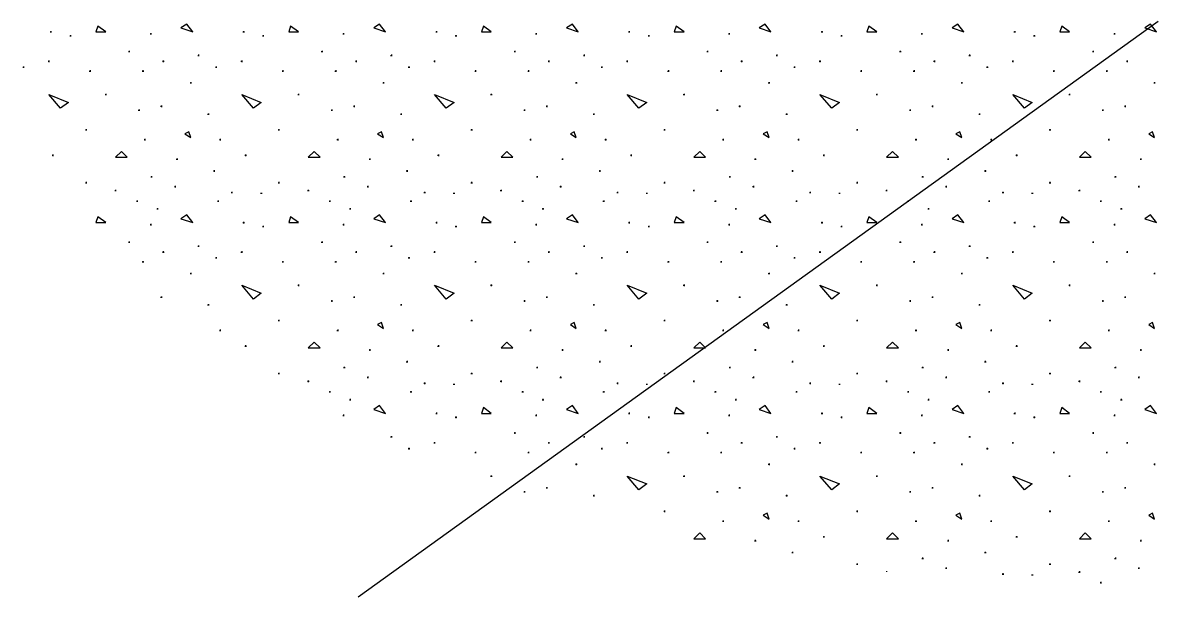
# Model space of a CAD drawing. Extents: x -5.6 to 14, y -3 to 3.
# Drawn here: x -5.57 to 0.23, y -3.04 to -0.1 of the extents above; entities that cross this region are included whole.
import ezdxf

# ---------------------------------------------------------------- set-up
doc = ezdxf.new("R2010")
doc.units = 0
doc.header["$LTSCALE"] = 0.2

msp = doc.modelspace()

# ---------------------------------------------------------------- linework, layer by layer
for p, q in [((-4.7312, -0.11), (-4.7612, -0.13)), ((-4.7012, -0.15), (-4.7312, -0.11)), ((0.2273, -0.0963), (-3.8565, -3.0364)), ((-3.7473, -0.11), (-3.7773, -0.13)), ((-3.7173, -0.15), (-3.7473, -0.11)), ((-2.7634, -0.11), (-2.7934, -0.13)), ((-2.7334, -0.15), (-2.7634, -0.11)), ((-1.7795, -0.11), (-1.8095, -0.13)), ((-1.7495, -0.15), (-1.7795, -0.11)), ((-0.7956, -0.11), (-0.8256, -0.13)), ((-0.7656, -0.15), (-0.7956, -0.11)), ((0.1883, -0.11), (0.1583, -0.13)), ((0.2183, -0.15), (0.1883, -0.11)), ((-5.4288, -0.15), (-5.4213, -0.15)), ((-5.4251, -0.1463), (-5.4251, -0.1538)), ((-5.3288, -0.17), (-5.3213, -0.17)), ((-5.3251, -0.1663), (-5.3251, -0.1738)), ((-5.1851, -0.12), (-5.1951, -0.15)), ((-5.1951, -0.15), (-5.1451, -0.15)), ((-5.1451, -0.15), (-5.1851, -0.12)), ((-4.9188, -0.16), (-4.9151, -0.16)), ((-4.9151, -0.1563), (-4.9151, -0.1638)), ((-4.7612, -0.13), (-4.7012, -0.15)), ((-4.4449, -0.15), (-4.4374, -0.15)), ((-4.4412, -0.1463), (-4.4412, -0.1538)), ((-4.3449, -0.17), (-4.3374, -0.17)), ((-4.3412, -0.1663), (-4.3412, -0.1738)), ((-4.2012, -0.12), (-4.2112, -0.15)), ((-4.2112, -0.15), (-4.1612, -0.15)), ((-4.1612, -0.15), (-4.2012, -0.12)), ((-3.9349, -0.16), (-3.9312, -0.16)), ((-3.9312, -0.1563), (-3.9312, -0.1638)), ((-3.7773, -0.13), (-3.7173, -0.15)), ((-3.461, -0.15), (-3.4535, -0.15)), ((-3.4573, -0.1463), (-3.4573, -0.1538)), ((-3.361, -0.17), (-3.3535, -0.17)), ((-3.3573, -0.1663), (-3.3573, -0.1738)), ((-3.2173, -0.12), (-3.2273, -0.15)), ((-3.2273, -0.15), (-3.1773, -0.15)), ((-3.1773, -0.15), (-3.2173, -0.12)), ((-2.951, -0.16), (-2.9473, -0.16)), ((-2.9473, -0.1563), (-2.9473, -0.1638)), ((-2.7934, -0.13), (-2.7334, -0.15)), ((-2.4771, -0.15), (-2.4696, -0.15)), ((-2.4734, -0.1463), (-2.4734, -0.1538)), ((-2.3771, -0.17), (-2.3696, -0.17)), ((-2.3734, -0.1663), (-2.3734, -0.1738)), ((-2.2334, -0.12), (-2.2434, -0.15)), ((-2.2434, -0.15), (-2.1934, -0.15)), ((-2.1934, -0.15), (-2.2334, -0.12)), ((-1.9671, -0.16), (-1.9634, -0.16)), ((-1.9634, -0.1563), (-1.9634, -0.1638)), ((-1.8095, -0.13), (-1.7495, -0.15)), ((-1.4932, -0.15), (-1.4857, -0.15)), ((-1.4895, -0.1463), (-1.4895, -0.1538)), ((-1.3932, -0.17), (-1.3857, -0.17)), ((-1.3895, -0.1663), (-1.3895, -0.1738)), ((-1.2495, -0.12), (-1.2595, -0.15)), ((-1.2595, -0.15), (-1.2095, -0.15)), ((-1.2095, -0.15), (-1.2495, -0.12)), ((-0.9832, -0.16), (-0.9795, -0.16)), ((-0.9795, -0.1563), (-0.9795, -0.1638)), ((-0.8256, -0.13), (-0.7656, -0.15)), ((-0.5093, -0.15), (-0.5018, -0.15)), ((-0.5056, -0.1463), (-0.5056, -0.1538)), ((-0.4093, -0.17), (-0.4018, -0.17)), ((-0.4056, -0.1663), (-0.4056, -0.1738)), ((-0.2656, -0.12), (-0.2756, -0.15)), ((-0.2756, -0.15), (-0.2256, -0.15)), ((-0.2256, -0.15), (-0.2656, -0.12)), ((0.0007, -0.16), (0.0044, -0.16)), ((0.0044, -0.1563), (0.0044, -0.1638)), ((0.1583, -0.13), (0.2183, -0.15)), ((-5.0288, -0.25), (-5.0213, -0.25)), ((-5.0251, -0.2463), (-5.0251, -0.2538)), ((-4.6749, -0.27), (-4.6674, -0.27)), ((-4.6712, -0.2663), (-4.6712, -0.2738)), ((-4.0449, -0.25), (-4.0374, -0.25)), ((-4.0412, -0.2463), (-4.0412, -0.2538)), ((-3.691, -0.27), (-3.6835, -0.27)), ((-3.6873, -0.2663), (-3.6873, -0.2738)), ((-3.061, -0.25), (-3.0535, -0.25)), ((-3.0573, -0.2463), (-3.0573, -0.2538)), ((-2.7071, -0.27), (-2.6996, -0.27)), ((-2.7034, -0.2663), (-2.7034, -0.2738)), ((-2.0771, -0.25), (-2.0696, -0.25)), ((-2.0734, -0.2463), (-2.0734, -0.2538)), ((-1.7232, -0.27), (-1.7157, -0.27)), ((-1.7195, -0.2663), (-1.7195, -0.2738)), ((-1.0932, -0.25), (-1.0857, -0.25)), ((-1.0895, -0.2463), (-1.0895, -0.2538)), ((-0.7393, -0.27), (-0.7318, -0.27)), ((-0.7356, -0.2663), (-0.7356, -0.2738)), ((-0.1093, -0.25), (-0.1018, -0.25)), ((-0.1056, -0.2463), (-0.1056, -0.2538)), ((-5.5688, -0.33), (-5.5613, -0.33)), ((-5.5651, -0.3263), (-5.5651, -0.3338)), ((-5.4388, -0.3), (-5.4313, -0.3)), ((-5.4351, -0.2963), (-5.4351, -0.3038)), ((-5.2251, -0.3463), (-5.2251, -0.3538)), ((-4.9551, -0.3463), (-4.9551, -0.3538)), ((-4.8549, -0.3), (-4.8474, -0.3)), ((-4.8512, -0.2963), (-4.8512, -0.3038)), ((-4.5849, -0.33), (-4.5774, -0.33)), ((-4.5812, -0.3263), (-4.5812, -0.3338)), ((-4.4549, -0.3), (-4.4474, -0.3)), ((-4.4512, -0.2963), (-4.4512, -0.3038)), ((-4.2412, -0.3463), (-4.2412, -0.3538)), ((-3.9712, -0.3463), (-3.9712, -0.3538)), ((-3.871, -0.3), (-3.8635, -0.3)), ((-3.8673, -0.2963), (-3.8673, -0.3038)), ((-3.601, -0.33), (-3.5935, -0.33)), ((-3.5973, -0.3263), (-3.5973, -0.3338)), ((-3.471, -0.3), (-3.4635, -0.3)), ((-3.4673, -0.2963), (-3.4673, -0.3038)), ((-3.2573, -0.3463), (-3.2573, -0.3538)), ((-2.9873, -0.3463), (-2.9873, -0.3538)), ((-2.8871, -0.3), (-2.8796, -0.3)), ((-2.8834, -0.2963), (-2.8834, -0.3038)), ((-2.6171, -0.33), (-2.6096, -0.33)), ((-2.6134, -0.3263), (-2.6134, -0.3338)), ((-2.4871, -0.3), (-2.4796, -0.3)), ((-2.4834, -0.2963), (-2.4834, -0.3038)), ((-2.2734, -0.3463), (-2.2734, -0.3538)), ((-2.0034, -0.3463), (-2.0034, -0.3538)), ((-1.9032, -0.3), (-1.8957, -0.3)), ((-1.8995, -0.2963), (-1.8995, -0.3038)), ((-1.6332, -0.33), (-1.6257, -0.33)), ((-1.6295, -0.3263), (-1.6295, -0.3338)), ((-1.5032, -0.3), (-1.4957, -0.3)), ((-1.4995, -0.2963), (-1.4995, -0.3038)), ((-1.2895, -0.3463), (-1.2895, -0.3538)), ((-1.0195, -0.3463), (-1.0195, -0.3538)), ((-0.9193, -0.3), (-0.9118, -0.3)), ((-0.9156, -0.2963), (-0.9156, -0.3038)), ((-0.6493, -0.33), (-0.6418, -0.33)), ((-0.6456, -0.3263), (-0.6456, -0.3338)), ((-0.5193, -0.3), (-0.5118, -0.3)), ((-0.5156, -0.2963), (-0.5156, -0.3038)), ((-0.3056, -0.3463), (-0.3056, -0.3538)), ((-0.0356, -0.3463), (-0.0356, -0.3538)), ((0.0646, -0.3), (0.0721, -0.3)), ((0.0683, -0.2963), (0.0683, -0.3038)), ((-5.2288, -0.35), (-5.2213, -0.35)), ((-4.9588, -0.35), (-4.9513, -0.35)), ((-4.2449, -0.35), (-4.2374, -0.35)), ((-3.9749, -0.35), (-3.9674, -0.35)), ((-3.261, -0.35), (-3.2535, -0.35)), ((-2.991, -0.35), (-2.9835, -0.35)), ((-2.2771, -0.35), (-2.2696, -0.35)), ((-2.0071, -0.35), (-1.9996, -0.35)), ((-1.2932, -0.35), (-1.2857, -0.35)), ((-1.0232, -0.35), (-1.0157, -0.35)), ((-0.3093, -0.35), (-0.3018, -0.35)), ((-0.0393, -0.35), (-0.0318, -0.35)), ((-4.7149, -0.41), (-4.7074, -0.41)), ((-4.7112, -0.4063), (-4.7112, -0.4138)), ((-3.731, -0.41), (-3.7235, -0.41)), ((-3.7273, -0.4063), (-3.7273, -0.4138)), ((-2.7471, -0.41), (-2.7396, -0.41)), ((-2.7434, -0.4063), (-2.7434, -0.4138)), ((-1.7632, -0.41), (-1.7557, -0.41)), ((-1.7595, -0.4063), (-1.7595, -0.4138)), ((-0.7793, -0.41), (-0.7718, -0.41)), ((-0.7756, -0.4063), (-0.7756, -0.4138)), ((0.2046, -0.41), (0.2121, -0.41)), ((0.2083, -0.4063), (0.2083, -0.4138)), ((-5.4351, -0.47), (-5.3351, -0.51)), ((-5.3751, -0.54), (-5.4351, -0.47)), ((-5.3351, -0.51), (-5.3751, -0.54)), ((-5.1488, -0.47), (-5.1413, -0.47)), ((-5.1451, -0.4663), (-5.1451, -0.4738)), ((-4.4512, -0.47), (-4.3512, -0.51)), ((-4.3912, -0.54), (-4.4512, -0.47)), ((-4.3512, -0.51), (-4.3912, -0.54)), ((-4.1649, -0.47), (-4.1574, -0.47)), ((-4.1612, -0.4663), (-4.1612, -0.4738)), ((-3.4673, -0.47), (-3.3673, -0.51)), ((-3.4073, -0.54), (-3.4673, -0.47)), ((-3.3673, -0.51), (-3.4073, -0.54)), ((-3.181, -0.47), (-3.1735, -0.47)), ((-3.1773, -0.4663), (-3.1773, -0.4738)), ((-2.4834, -0.47), (-2.3834, -0.51)), ((-2.4234, -0.54), (-2.4834, -0.47)), ((-2.3834, -0.51), (-2.4234, -0.54)), ((-2.1971, -0.47), (-2.1896, -0.47)), ((-2.1934, -0.4663), (-2.1934, -0.4738)), ((-1.4995, -0.47), (-1.3995, -0.51)), ((-1.4395, -0.54), (-1.4995, -0.47)), ((-1.3995, -0.51), (-1.4395, -0.54)), ((-1.2132, -0.47), (-1.2057, -0.47)), ((-1.2095, -0.4663), (-1.2095, -0.4738)), ((-0.5156, -0.47), (-0.4156, -0.51)), ((-0.4556, -0.54), (-0.5156, -0.47)), ((-0.4156, -0.51), (-0.4556, -0.54)), ((-0.2293, -0.47), (-0.2218, -0.47)), ((-0.2256, -0.4663), (-0.2256, -0.4738)), ((-4.9788, -0.55), (-4.9713, -0.55)), ((-4.9751, -0.5463), (-4.9751, -0.5538)), ((-4.8649, -0.53), (-4.8574, -0.53)), ((-4.8612, -0.5263), (-4.8612, -0.5338)), ((-4.6249, -0.57), (-4.6174, -0.57)), ((-4.6212, -0.5663), (-4.6212, -0.5738)), ((-3.9949, -0.55), (-3.9874, -0.55)), ((-3.9912, -0.5463), (-3.9912, -0.5538)), ((-3.881, -0.53), (-3.8735, -0.53)), ((-3.8773, -0.5263), (-3.8773, -0.5338)), ((-3.641, -0.57), (-3.6335, -0.57)), ((-3.6373, -0.5663), (-3.6373, -0.5738)), ((-3.011, -0.55), (-3.0035, -0.55)), ((-3.0073, -0.5463), (-3.0073, -0.5538)), ((-2.8971, -0.53), (-2.8896, -0.53)), ((-2.8934, -0.5263), (-2.8934, -0.5338)), ((-2.6571, -0.57), (-2.6496, -0.57)), ((-2.6534, -0.5663), (-2.6534, -0.5738)), ((-2.0271, -0.55), (-2.0196, -0.55)), ((-2.0234, -0.5463), (-2.0234, -0.5538)), ((-1.9132, -0.53), (-1.9057, -0.53)), ((-1.9095, -0.5263), (-1.9095, -0.5338)), ((-1.6732, -0.57), (-1.6657, -0.57)), ((-1.6695, -0.5663), (-1.6695, -0.5738)), ((-1.0432, -0.55), (-1.0357, -0.55)), ((-1.0395, -0.5463), (-1.0395, -0.5538)), ((-0.9293, -0.53), (-0.9218, -0.53)), ((-0.9256, -0.5263), (-0.9256, -0.5338)), ((-0.6893, -0.57), (-0.6818, -0.57)), ((-0.6856, -0.5663), (-0.6856, -0.5738)), ((-0.0593, -0.55), (-0.0518, -0.55)), ((-0.0556, -0.5463), (-0.0556, -0.5538)), ((0.0546, -0.53), (0.0621, -0.53)), ((0.0583, -0.5263), (0.0583, -0.5338)), ((-5.2488, -0.65), (-5.2413, -0.65)), ((-5.2451, -0.6463), (-5.2451, -0.6538)), ((-4.7212, -0.66), (-4.7412, -0.67)), ((-4.7412, -0.67), (-4.7112, -0.69)), ((-4.7112, -0.69), (-4.7212, -0.66)), ((-4.2649, -0.65), (-4.2574, -0.65)), ((-4.2612, -0.6463), (-4.2612, -0.6538)), ((-3.7373, -0.66), (-3.7573, -0.67)), ((-3.7573, -0.67), (-3.7273, -0.69)), ((-3.7273, -0.69), (-3.7373, -0.66)), ((-3.281, -0.65), (-3.2735, -0.65)), ((-3.2773, -0.6463), (-3.2773, -0.6538)), ((-2.7534, -0.66), (-2.7734, -0.67)), ((-2.7734, -0.67), (-2.7434, -0.69)), ((-2.7434, -0.69), (-2.7534, -0.66)), ((-2.2971, -0.65), (-2.2896, -0.65)), ((-2.2934, -0.6463), (-2.2934, -0.6538)), ((-1.7695, -0.66), (-1.7895, -0.67)), ((-1.7895, -0.67), (-1.7595, -0.69)), ((-1.7595, -0.69), (-1.7695, -0.66)), ((-1.3132, -0.65), (-1.3057, -0.65)), ((-1.3095, -0.6463), (-1.3095, -0.6538)), ((-0.7856, -0.66), (-0.8056, -0.67)), ((-0.8056, -0.67), (-0.7756, -0.69)), ((-0.7756, -0.69), (-0.7856, -0.66)), ((-0.3293, -0.65), (-0.3218, -0.65)), ((-0.3256, -0.6463), (-0.3256, -0.6538)), ((0.1983, -0.66), (0.1783, -0.67)), ((0.1783, -0.67), (0.2083, -0.69)), ((0.2083, -0.69), (0.1983, -0.66)), ((-4.9488, -0.7), (-4.9413, -0.7)), ((-4.9451, -0.6963), (-4.9451, -0.7038)), ((-4.5649, -0.7), (-4.5574, -0.7)), ((-4.5612, -0.6963), (-4.5612, -0.7038)), ((-3.9649, -0.7), (-3.9574, -0.7)), ((-3.9612, -0.6963), (-3.9612, -0.7038)), ((-3.581, -0.7), (-3.5735, -0.7)), ((-3.5773, -0.6963), (-3.5773, -0.7038)), ((-2.981, -0.7), (-2.9735, -0.7)), ((-2.9773, -0.6963), (-2.9773, -0.7038)), ((-2.5971, -0.7), (-2.5896, -0.7)), ((-2.5934, -0.6963), (-2.5934, -0.7038)), ((-1.9971, -0.7), (-1.9896, -0.7)), ((-1.9934, -0.6963), (-1.9934, -0.7038)), ((-1.6132, -0.7), (-1.6057, -0.7)), ((-1.6095, -0.6963), (-1.6095, -0.7038)), ((-1.0132, -0.7), (-1.0057, -0.7)), ((-1.0095, -0.6963), (-1.0095, -0.7038)), ((-0.6293, -0.7), (-0.6218, -0.7)), ((-0.6256, -0.6963), (-0.6256, -0.7038)), ((-0.0293, -0.7), (-0.0218, -0.7)), ((-0.0256, -0.6963), (-0.0256, -0.7038)), ((-5.4188, -0.78), (-5.4113, -0.78)), ((-5.4151, -0.7763), (-5.4151, -0.7838)), ((-5.0651, -0.76), (-5.0951, -0.79)), ((-5.0951, -0.79), (-5.0351, -0.79)), ((-5.0351, -0.79), (-5.0651, -0.76)), ((-4.7849, -0.8), (-4.7774, -0.8)), ((-4.7812, -0.7963), (-4.7812, -0.8038)), ((-4.4349, -0.78), (-4.4274, -0.78)), ((-4.4312, -0.7763), (-4.4312, -0.7838)), ((-4.0812, -0.76), (-4.1112, -0.79)), ((-4.1112, -0.79), (-4.0512, -0.79)), ((-4.0512, -0.79), (-4.0812, -0.76)), ((-3.801, -0.8), (-3.7935, -0.8)), ((-3.7973, -0.7963), (-3.7973, -0.8038)), ((-3.451, -0.78), (-3.4435, -0.78)), ((-3.4473, -0.7763), (-3.4473, -0.7838)), ((-3.0973, -0.76), (-3.1273, -0.79)), ((-3.1273, -0.79), (-3.0673, -0.79)), ((-3.0673, -0.79), (-3.0973, -0.76)), ((-2.8171, -0.8), (-2.8096, -0.8)), ((-2.8134, -0.7963), (-2.8134, -0.8038)), ((-2.4671, -0.78), (-2.4596, -0.78)), ((-2.4634, -0.7763), (-2.4634, -0.7838)), ((-2.1134, -0.76), (-2.1434, -0.79)), ((-2.1434, -0.79), (-2.0834, -0.79)), ((-2.0834, -0.79), (-2.1134, -0.76)), ((-1.8332, -0.8), (-1.8257, -0.8)), ((-1.8295, -0.7963), (-1.8295, -0.8038)), ((-1.4832, -0.78), (-1.4757, -0.78)), ((-1.4795, -0.7763), (-1.4795, -0.7838)), ((-1.1295, -0.76), (-1.1595, -0.79)), ((-1.1595, -0.79), (-1.0995, -0.79)), ((-1.0995, -0.79), (-1.1295, -0.76)), ((-0.8493, -0.8), (-0.8418, -0.8)), ((-0.8456, -0.7963), (-0.8456, -0.8038)), ((-0.4993, -0.78), (-0.4918, -0.78)), ((-0.4956, -0.7763), (-0.4956, -0.7838)), ((-0.1456, -0.76), (-0.1756, -0.79)), ((-0.1756, -0.79), (-0.1156, -0.79)), ((-0.1156, -0.79), (-0.1456, -0.76)), ((0.1346, -0.8), (0.1421, -0.8)), ((0.1383, -0.7963), (0.1383, -0.8038)), ((-4.5949, -0.86), (-4.5874, -0.86)), ((-4.5912, -0.8563), (-4.5912, -0.8638)), ((-3.611, -0.86), (-3.6035, -0.86)), ((-3.6073, -0.8563), (-3.6073, -0.8638)), ((-2.6271, -0.86), (-2.6196, -0.86)), ((-2.6234, -0.8563), (-2.6234, -0.8638)), ((-1.6432, -0.86), (-1.6357, -0.86)), ((-1.6395, -0.8563), (-1.6395, -0.8638)), ((-0.6593, -0.86), (-0.6518, -0.86)), ((-0.6556, -0.8563), (-0.6556, -0.8638)), ((-5.2488, -0.92), (-5.2413, -0.92)), ((-5.2451, -0.9163), (-5.2451, -0.9238)), ((-4.9149, -0.89), (-4.9074, -0.89)), ((-4.9112, -0.8863), (-4.9112, -0.8938)), ((-4.2649, -0.92), (-4.2574, -0.92)), ((-4.2612, -0.9163), (-4.2612, -0.9238)), ((-3.931, -0.89), (-3.9235, -0.89)), ((-3.9273, -0.8863), (-3.9273, -0.8938)), ((-3.281, -0.92), (-3.2735, -0.92)), ((-3.2773, -0.9163), (-3.2773, -0.9238)), ((-2.9471, -0.89), (-2.9396, -0.89)), ((-2.9434, -0.8863), (-2.9434, -0.8938)), ((-2.2971, -0.92), (-2.2896, -0.92)), ((-2.2934, -0.9163), (-2.2934, -0.9238)), ((-1.9632, -0.89), (-1.9557, -0.89)), ((-1.9595, -0.8863), (-1.9595, -0.8938)), ((-1.3132, -0.92), (-1.3057, -0.92)), ((-1.3095, -0.9163), (-1.3095, -0.9238)), ((-0.9793, -0.89), (-0.9718, -0.89)), ((-0.9756, -0.8863), (-0.9756, -0.8938)), ((-0.3293, -0.92), (-0.3218, -0.92)), ((-0.3256, -0.9163), (-0.3256, -0.9238)), ((0.0046, -0.89), (0.0121, -0.89)), ((0.0083, -0.8863), (0.0083, -0.8938)), ((-5.0988, -0.96), (-5.0913, -0.96)), ((-5.0951, -0.9563), (-5.0951, -0.9638)), ((-4.7949, -0.94), (-4.7874, -0.94)), ((-4.7912, -0.9363), (-4.7912, -0.9438)), ((-4.5049, -0.97), (-4.4974, -0.97)), ((-4.5012, -0.9663), (-4.5012, -0.9738)), ((-4.3549, -0.9738), (-4.3474, -0.9738)), ((-4.3512, -0.9738), (-4.3512, -0.9776)), ((-4.1149, -0.96), (-4.1074, -0.96)), ((-4.1112, -0.9563), (-4.1112, -0.9638)), ((-3.811, -0.94), (-3.8035, -0.94)), ((-3.8073, -0.9363), (-3.8073, -0.9438)), ((-3.521, -0.97), (-3.5135, -0.97)), ((-3.5173, -0.9663), (-3.5173, -0.9738)), ((-3.371, -0.9738), (-3.3635, -0.9738)), ((-3.3673, -0.9738), (-3.3673, -0.9776)), ((-3.131, -0.96), (-3.1235, -0.96)), ((-3.1273, -0.9563), (-3.1273, -0.9638)), ((-2.8271, -0.94), (-2.8196, -0.94)), ((-2.8234, -0.9363), (-2.8234, -0.9438)), ((-2.5371, -0.97), (-2.5296, -0.97)), ((-2.5334, -0.9663), (-2.5334, -0.9738)), ((-2.3871, -0.9738), (-2.3796, -0.9738)), ((-2.3834, -0.9738), (-2.3834, -0.9776)), ((-2.1471, -0.96), (-2.1396, -0.96)), ((-2.1434, -0.9563), (-2.1434, -0.9638)), ((-1.8432, -0.94), (-1.8357, -0.94)), ((-1.8395, -0.9363), (-1.8395, -0.9438)), ((-1.5532, -0.97), (-1.5457, -0.97)), ((-1.5495, -0.9663), (-1.5495, -0.9738)), ((-1.4032, -0.9738), (-1.3957, -0.9738)), ((-1.3995, -0.9738), (-1.3995, -0.9776)), ((-1.1632, -0.96), (-1.1557, -0.96)), ((-1.1595, -0.9563), (-1.1595, -0.9638)), ((-0.8593, -0.94), (-0.8518, -0.94)), ((-0.8556, -0.9363), (-0.8556, -0.9438)), ((-0.5693, -0.97), (-0.5618, -0.97)), ((-0.5656, -0.9663), (-0.5656, -0.9738)), ((-0.4193, -0.9738), (-0.4118, -0.9738)), ((-0.4156, -0.9738), (-0.4156, -0.9776)), ((-0.1793, -0.96), (-0.1718, -0.96)), ((-0.1756, -0.9563), (-0.1756, -0.9638)), ((0.1246, -0.94), (0.1321, -0.94)), ((0.1283, -0.9363), (0.1283, -0.9438)), ((-4.9888, -1.0138), (-4.9813, -1.0138)), ((-4.9851, -1.0101), (-4.9851, -1.0176)), ((-4.5749, -1.0138), (-4.5674, -1.0138)), ((-4.5712, -1.0101), (-4.5712, -1.0176)), ((-4.0049, -1.0138), (-3.9974, -1.0138)), ((-4.0012, -1.0101), (-4.0012, -1.0176)), ((-3.591, -1.0138), (-3.5835, -1.0138)), ((-3.5873, -1.0101), (-3.5873, -1.0176)), ((-3.021, -1.0138), (-3.0135, -1.0138)), ((-3.0173, -1.0101), (-3.0173, -1.0176)), ((-2.6071, -1.0138), (-2.5996, -1.0138)), ((-2.6034, -1.0101), (-2.6034, -1.0176)), ((-2.0371, -1.0138), (-2.0296, -1.0138)), ((-2.0334, -1.0101), (-2.0334, -1.0176)), ((-1.6232, -1.0138), (-1.6157, -1.0138)), ((-1.6195, -1.0101), (-1.6195, -1.0176)), ((-1.0532, -1.0138), (-1.0457, -1.0138)), ((-1.0495, -1.0101), (-1.0495, -1.0176)), ((-0.6393, -1.0138), (-0.6318, -1.0138)), ((-0.6356, -1.0101), (-0.6356, -1.0176)), ((-0.0693, -1.0138), (-0.0618, -1.0138)), ((-0.0656, -1.0101), (-0.0656, -1.0176)), ((-5.1851, -1.0938), (-5.1951, -1.1238)), ((-5.1451, -1.1238), (-5.1851, -1.0938)), ((-4.8849, -1.0538), (-4.8774, -1.0538)), ((-4.8812, -1.0501), (-4.8812, -1.0576)), ((-4.7312, -1.0838), (-4.7612, -1.1038)), ((-4.7012, -1.1238), (-4.7312, -1.0838)), ((-4.2012, -1.0938), (-4.2112, -1.1238)), ((-4.1612, -1.1238), (-4.2012, -1.0938)), ((-3.901, -1.0538), (-3.8935, -1.0538)), ((-3.8973, -1.0501), (-3.8973, -1.0576)), ((-3.7473, -1.0838), (-3.7773, -1.1038)), ((-3.7173, -1.1238), (-3.7473, -1.0838)), ((-3.2173, -1.0938), (-3.2273, -1.1238)), ((-3.1773, -1.1238), (-3.2173, -1.0938)), ((-2.9171, -1.0538), (-2.9096, -1.0538)), ((-2.9134, -1.0501), (-2.9134, -1.0576)), ((-2.7634, -1.0838), (-2.7934, -1.1038)), ((-2.7334, -1.1238), (-2.7634, -1.0838)), ((-2.2334, -1.0938), (-2.2434, -1.1238)), ((-2.1934, -1.1238), (-2.2334, -1.0938)), ((-1.9332, -1.0538), (-1.9257, -1.0538)), ((-1.9295, -1.0501), (-1.9295, -1.0576)), ((-1.7795, -1.0838), (-1.8095, -1.1038)), ((-1.7495, -1.1238), (-1.7795, -1.0838)), ((-1.2495, -1.0938), (-1.2595, -1.1238)), ((-1.2095, -1.1238), (-1.2495, -1.0938)), ((-0.9493, -1.0538), (-0.9418, -1.0538)), ((-0.9456, -1.0501), (-0.9456, -1.0576)), ((-0.7956, -1.0838), (-0.8256, -1.1038)), ((-0.7656, -1.1238), (-0.7956, -1.0838)), ((-0.2656, -1.0938), (-0.2756, -1.1238)), ((-0.2256, -1.1238), (-0.2656, -1.0938)), ((0.0346, -1.0538), (0.0421, -1.0538)), ((0.0383, -1.0501), (0.0383, -1.0576)), ((0.1883, -1.0838), (0.1583, -1.1038)), ((0.2183, -1.1238), (0.1883, -1.0838)), ((-5.1951, -1.1238), (-5.1451, -1.1238)), ((-4.9188, -1.1338), (-4.9151, -1.1338)), ((-4.9151, -1.1301), (-4.9151, -1.1376)), ((-4.7612, -1.1038), (-4.7012, -1.1238)), ((-4.4449, -1.1238), (-4.4374, -1.1238)), ((-4.4412, -1.1201), (-4.4412, -1.1276)), ((-4.3449, -1.1438), (-4.3374, -1.1438)), ((-4.3412, -1.1401), (-4.3412, -1.1476)), ((-4.2112, -1.1238), (-4.1612, -1.1238)), ((-3.9349, -1.1338), (-3.9312, -1.1338)), ((-3.9312, -1.1301), (-3.9312, -1.1376)), ((-3.7773, -1.1038), (-3.7173, -1.1238)), ((-3.461, -1.1238), (-3.4535, -1.1238)), ((-3.4573, -1.1201), (-3.4573, -1.1276)), ((-3.361, -1.1438), (-3.3535, -1.1438)), ((-3.3573, -1.1401), (-3.3573, -1.1476)), ((-3.2273, -1.1238), (-3.1773, -1.1238)), ((-2.951, -1.1338), (-2.9473, -1.1338)), ((-2.9473, -1.1301), (-2.9473, -1.1376)), ((-2.7934, -1.1038), (-2.7334, -1.1238)), ((-2.4771, -1.1238), (-2.4696, -1.1238)), ((-2.4734, -1.1201), (-2.4734, -1.1276)), ((-2.3771, -1.1438), (-2.3696, -1.1438)), ((-2.3734, -1.1401), (-2.3734, -1.1476)), ((-2.2434, -1.1238), (-2.1934, -1.1238)), ((-1.9671, -1.1338), (-1.9634, -1.1338)), ((-1.9634, -1.1301), (-1.9634, -1.1376)), ((-1.8095, -1.1038), (-1.7495, -1.1238)), ((-1.4932, -1.1238), (-1.4857, -1.1238)), ((-1.4895, -1.1201), (-1.4895, -1.1276)), ((-1.3932, -1.1438), (-1.3857, -1.1438)), ((-1.3895, -1.1401), (-1.3895, -1.1476)), ((-1.2595, -1.1238), (-1.2095, -1.1238)), ((-0.9832, -1.1338), (-0.9795, -1.1338)), ((-0.9795, -1.1301), (-0.9795, -1.1376)), ((-0.8256, -1.1038), (-0.7656, -1.1238)), ((-0.5093, -1.1238), (-0.5018, -1.1238)), ((-0.5056, -1.1201), (-0.5056, -1.1276)), ((-0.4093, -1.1438), (-0.4018, -1.1438)), ((-0.4056, -1.1401), (-0.4056, -1.1476)), ((-0.2756, -1.1238), (-0.2256, -1.1238)), ((0.0007, -1.1338), (0.0044, -1.1338)), ((0.0044, -1.1301), (0.0044, -1.1376)), ((0.1583, -1.1038), (0.2183, -1.1238)), ((-5.0288, -1.2238), (-5.0213, -1.2238)), ((-5.0251, -1.2201), (-5.0251, -1.2276)), ((-4.8549, -1.2738), (-4.8474, -1.2738)), ((-4.8512, -1.2701), (-4.8512, -1.2776)), ((-4.6749, -1.2438), (-4.6674, -1.2438)), ((-4.6712, -1.2401), (-4.6712, -1.2476)), ((-4.4549, -1.2738), (-4.4474, -1.2738)), ((-4.4512, -1.2701), (-4.4512, -1.2776)), ((-4.0449, -1.2238), (-4.0374, -1.2238)), ((-4.0412, -1.2201), (-4.0412, -1.2276)), ((-3.871, -1.2738), (-3.8635, -1.2738)), ((-3.8673, -1.2701), (-3.8673, -1.2776)), ((-3.691, -1.2438), (-3.6835, -1.2438)), ((-3.6873, -1.2401), (-3.6873, -1.2476)), ((-3.471, -1.2738), (-3.4635, -1.2738)), ((-3.4673, -1.2701), (-3.4673, -1.2776)), ((-3.061, -1.2238), (-3.0535, -1.2238)), ((-3.0573, -1.2201), (-3.0573, -1.2276)), ((-2.8871, -1.2738), (-2.8796, -1.2738)), ((-2.8834, -1.2701), (-2.8834, -1.2776)), ((-2.7071, -1.2438), (-2.6996, -1.2438)), ((-2.7034, -1.2401), (-2.7034, -1.2476)), ((-2.4871, -1.2738), (-2.4796, -1.2738)), ((-2.4834, -1.2701), (-2.4834, -1.2776)), ((-2.0771, -1.2238), (-2.0696, -1.2238)), ((-2.0734, -1.2201), (-2.0734, -1.2276)), ((-1.9032, -1.2738), (-1.8957, -1.2738)), ((-1.8995, -1.2701), (-1.8995, -1.2776)), ((-1.7232, -1.2438), (-1.7157, -1.2438)), ((-1.7195, -1.2401), (-1.7195, -1.2476)), ((-1.5032, -1.2738), (-1.4957, -1.2738)), ((-1.4995, -1.2701), (-1.4995, -1.2776)), ((-1.0932, -1.2238), (-1.0857, -1.2238)), ((-1.0895, -1.2201), (-1.0895, -1.2276)), ((-0.9193, -1.2738), (-0.9118, -1.2738)), ((-0.9156, -1.2701), (-0.9156, -1.2776)), ((-0.7393, -1.2438), (-0.7318, -1.2438)), ((-0.7356, -1.2401), (-0.7356, -1.2476)), ((-0.5193, -1.2738), (-0.5118, -1.2738)), ((-0.5156, -1.2701), (-0.5156, -1.2776)), ((-0.1093, -1.2238), (-0.1018, -1.2238)), ((-0.1056, -1.2201), (-0.1056, -1.2276)), ((0.0646, -1.2738), (0.0721, -1.2738)), ((0.0683, -1.2701), (0.0683, -1.2776)), ((-4.9588, -1.3238), (-4.9513, -1.3238)), ((-4.9551, -1.3201), (-4.9551, -1.3276)), ((-4.5849, -1.3038), (-4.5774, -1.3038)), ((-4.5812, -1.3001), (-4.5812, -1.3076)), ((-4.2449, -1.3238), (-4.2374, -1.3238)), ((-4.2412, -1.3201), (-4.2412, -1.3276)), ((-3.9749, -1.3238), (-3.9674, -1.3238)), ((-3.9712, -1.3201), (-3.9712, -1.3276)), ((-3.601, -1.3038), (-3.5935, -1.3038)), ((-3.5973, -1.3001), (-3.5973, -1.3076)), ((-3.261, -1.3238), (-3.2535, -1.3238)), ((-3.2573, -1.3201), (-3.2573, -1.3276)), ((-2.991, -1.3238), (-2.9835, -1.3238)), ((-2.9873, -1.3201), (-2.9873, -1.3276)), ((-2.6171, -1.3038), (-2.6096, -1.3038)), ((-2.6134, -1.3001), (-2.6134, -1.3076)), ((-2.2771, -1.3238), (-2.2696, -1.3238)), ((-2.2734, -1.3201), (-2.2734, -1.3276)), ((-2.0071, -1.3238), (-1.9996, -1.3238)), ((-2.0034, -1.3201), (-2.0034, -1.3276)), ((-1.6332, -1.3038), (-1.6257, -1.3038)), ((-1.6295, -1.3001), (-1.6295, -1.3076)), ((-1.2932, -1.3238), (-1.2857, -1.3238)), ((-1.2895, -1.3201), (-1.2895, -1.3276)), ((-1.0232, -1.3238), (-1.0157, -1.3238)), ((-1.0195, -1.3201), (-1.0195, -1.3276)), ((-0.6493, -1.3038), (-0.6418, -1.3038)), ((-0.6456, -1.3001), (-0.6456, -1.3076)), ((-0.3093, -1.3238), (-0.3018, -1.3238)), ((-0.3056, -1.3201), (-0.3056, -1.3276)), ((-0.0393, -1.3238), (-0.0318, -1.3238)), ((-0.0356, -1.3201), (-0.0356, -1.3276)), ((-4.7149, -1.3838), (-4.7074, -1.3838)), ((-4.7112, -1.3801), (-4.7112, -1.3876)), ((-3.731, -1.3838), (-3.7235, -1.3838)), ((-3.7273, -1.3801), (-3.7273, -1.3876)), ((-2.7471, -1.3838), (-2.7396, -1.3838)), ((-2.7434, -1.3801), (-2.7434, -1.3876)), ((-1.7632, -1.3838), (-1.7557, -1.3838)), ((-1.7595, -1.3801), (-1.7595, -1.3876)), ((-0.7793, -1.3838), (-0.7718, -1.3838)), ((-0.7756, -1.3801), (-0.7756, -1.3876)), ((0.2046, -1.3838), (0.2121, -1.3838)), ((0.2083, -1.3801), (0.2083, -1.3876)), ((-4.4512, -1.4438), (-4.3512, -1.4838)), ((-4.3912, -1.5138), (-4.4512, -1.4438)), ((-4.1649, -1.4438), (-4.1574, -1.4438)), ((-4.1612, -1.4401), (-4.1612, -1.4476)), ((-3.4673, -1.4438), (-3.3673, -1.4838)), ((-3.4073, -1.5138), (-3.4673, -1.4438)), ((-3.181, -1.4438), (-3.1735, -1.4438)), ((-3.1773, -1.4401), (-3.1773, -1.4476)), ((-2.4834, -1.4438), (-2.3834, -1.4838)), ((-2.4234, -1.5138), (-2.4834, -1.4438)), ((-2.1971, -1.4438), (-2.1896, -1.4438)), ((-2.1934, -1.4401), (-2.1934, -1.4476)), ((-1.4995, -1.4438), (-1.3995, -1.4838)), ((-1.4395, -1.5138), (-1.4995, -1.4438)), ((-1.2132, -1.4438), (-1.2057, -1.4438)), ((-1.2095, -1.4401), (-1.2095, -1.4476)), ((-0.5156, -1.4438), (-0.4156, -1.4838)), ((-0.4556, -1.5138), (-0.5156, -1.4438)), ((-0.2293, -1.4438), (-0.2218, -1.4438)), ((-0.2256, -1.4401), (-0.2256, -1.4476)), ((-4.8649, -1.5038), (-4.8574, -1.5038)), ((-4.8612, -1.5001), (-4.8612, -1.5076)), ((-4.3512, -1.4838), (-4.3912, -1.5138)), ((-3.881, -1.5038), (-3.8735, -1.5038)), ((-3.8773, -1.5001), (-3.8773, -1.5076)), ((-3.3673, -1.4838), (-3.4073, -1.5138)), ((-2.8971, -1.5038), (-2.8896, -1.5038)), ((-2.8934, -1.5001), (-2.8934, -1.5076)), ((-2.3834, -1.4838), (-2.4234, -1.5138)), ((-1.9132, -1.5038), (-1.9057, -1.5038)), ((-1.9095, -1.5001), (-1.9095, -1.5076)), ((-1.3995, -1.4838), (-1.4395, -1.5138)), ((-0.9293, -1.5038), (-0.9218, -1.5038)), ((-0.9256, -1.5001), (-0.9256, -1.5076)), ((-0.4156, -1.4838), (-0.4556, -1.5138)), ((0.0546, -1.5038), (0.0621, -1.5038)), ((0.0583, -1.5001), (0.0583, -1.5076)), ((-4.6249, -1.5438), (-4.6174, -1.5438)), ((-4.6212, -1.5401), (-4.6212, -1.5476)), ((-3.9949, -1.5238), (-3.9874, -1.5238)), ((-3.9912, -1.5201), (-3.9912, -1.5276)), ((-3.641, -1.5438), (-3.6335, -1.5438)), ((-3.6373, -1.5401), (-3.6373, -1.5476)), ((-3.011, -1.5238), (-3.0035, -1.5238)), ((-3.0073, -1.5201), (-3.0073, -1.5276)), ((-2.6571, -1.5438), (-2.6496, -1.5438)), ((-2.6534, -1.5401), (-2.6534, -1.5476)), ((-2.0271, -1.5238), (-2.0196, -1.5238)), ((-2.0234, -1.5201), (-2.0234, -1.5276)), ((-1.6732, -1.5438), (-1.6657, -1.5438)), ((-1.6695, -1.5401), (-1.6695, -1.5476)), ((-1.0432, -1.5238), (-1.0357, -1.5238)), ((-1.0395, -1.5201), (-1.0395, -1.5276)), ((-0.6893, -1.5438), (-0.6818, -1.5438)), ((-0.6856, -1.5401), (-0.6856, -1.5476)), ((-0.0593, -1.5238), (-0.0518, -1.5238)), ((-0.0556, -1.5201), (-0.0556, -1.5276)), ((-4.2612, -1.6201), (-4.2612, -1.6276)), ((-3.2773, -1.6201), (-3.2773, -1.6276)), ((-2.2934, -1.6201), (-2.2934, -1.6276)), ((-1.3095, -1.6201), (-1.3095, -1.6276)), ((-0.3256, -1.6201), (-0.3256, -1.6276)), ((-4.5649, -1.6738), (-4.5574, -1.6738)), ((-4.5612, -1.6701), (-4.5612, -1.6776)), ((-4.2649, -1.6238), (-4.2574, -1.6238)), ((-3.9649, -1.6738), (-3.9574, -1.6738)), ((-3.9612, -1.6701), (-3.9612, -1.6776)), ((-3.7373, -1.6338), (-3.7573, -1.6438)), ((-3.7573, -1.6438), (-3.7273, -1.6638)), ((-3.7273, -1.6638), (-3.7373, -1.6338)), ((-3.581, -1.6738), (-3.5735, -1.6738)), ((-3.5773, -1.6701), (-3.5773, -1.6776)), ((-3.281, -1.6238), (-3.2735, -1.6238)), ((-2.981, -1.6738), (-2.9735, -1.6738)), ((-2.9773, -1.6701), (-2.9773, -1.6776)), ((-2.7534, -1.6338), (-2.7734, -1.6438)), ((-2.7734, -1.6438), (-2.7434, -1.6638)), ((-2.7434, -1.6638), (-2.7534, -1.6338)), ((-2.5971, -1.6738), (-2.5896, -1.6738)), ((-2.5934, -1.6701), (-2.5934, -1.6776)), ((-2.2971, -1.6238), (-2.2896, -1.6238)), ((-1.9971, -1.6738), (-1.9896, -1.6738)), ((-1.9934, -1.6701), (-1.9934, -1.6776)), ((-1.7695, -1.6338), (-1.7895, -1.6438)), ((-1.7895, -1.6438), (-1.7595, -1.6638)), ((-1.7595, -1.6638), (-1.7695, -1.6338)), ((-1.6132, -1.6738), (-1.6057, -1.6738)), ((-1.6095, -1.6701), (-1.6095, -1.6776)), ((-1.3132, -1.6238), (-1.3057, -1.6238)), ((-1.0132, -1.6738), (-1.0057, -1.6738)), ((-1.0095, -1.6701), (-1.0095, -1.6776)), ((-0.7856, -1.6338), (-0.8056, -1.6438)), ((-0.8056, -1.6438), (-0.7756, -1.6638)), ((-0.7756, -1.6638), (-0.7856, -1.6338)), ((-0.6293, -1.6738), (-0.6218, -1.6738)), ((-0.6256, -1.6701), (-0.6256, -1.6776)), ((-0.3293, -1.6238), (-0.3218, -1.6238)), ((-0.0293, -1.6738), (-0.0218, -1.6738)), ((-0.0256, -1.6701), (-0.0256, -1.6776)), ((0.1983, -1.6338), (0.1783, -1.6438)), ((0.1783, -1.6438), (0.2083, -1.6638)), ((0.2083, -1.6638), (0.1983, -1.6338)), ((-4.0812, -1.7338), (-4.1112, -1.7638)), ((-4.0512, -1.7638), (-4.0812, -1.7338)), ((-3.0973, -1.7338), (-3.1273, -1.7638)), ((-3.0673, -1.7638), (-3.0973, -1.7338)), ((-2.1134, -1.7338), (-2.1434, -1.7638)), ((-2.0834, -1.7638), (-2.1134, -1.7338)), ((-1.1295, -1.7338), (-1.1595, -1.7638)), ((-1.0995, -1.7638), (-1.1295, -1.7338)), ((-0.1456, -1.7338), (-0.1756, -1.7638)), ((-0.1156, -1.7638), (-0.1456, -1.7338)), ((-4.4349, -1.7538), (-4.4274, -1.7538)), ((-4.4312, -1.7501), (-4.4312, -1.7576)), ((-4.1112, -1.7638), (-4.0512, -1.7638)), ((-3.801, -1.7738), (-3.7935, -1.7738)), ((-3.7973, -1.7701), (-3.7973, -1.7776)), ((-3.451, -1.7538), (-3.4435, -1.7538)), ((-3.4473, -1.7501), (-3.4473, -1.7576)), ((-3.1273, -1.7638), (-3.0673, -1.7638)), ((-2.8171, -1.7738), (-2.8096, -1.7738)), ((-2.8134, -1.7701), (-2.8134, -1.7776)), ((-2.4671, -1.7538), (-2.4596, -1.7538)), ((-2.4634, -1.7501), (-2.4634, -1.7576)), ((-2.1434, -1.7638), (-2.0834, -1.7638)), ((-1.8332, -1.7738), (-1.8257, -1.7738)), ((-1.8295, -1.7701), (-1.8295, -1.7776)), ((-1.4832, -1.7538), (-1.4757, -1.7538)), ((-1.4795, -1.7501), (-1.4795, -1.7576)), ((-1.1595, -1.7638), (-1.0995, -1.7638)), ((-0.8493, -1.7738), (-0.8418, -1.7738)), ((-0.8456, -1.7701), (-0.8456, -1.7776)), ((-0.4993, -1.7538), (-0.4918, -1.7538)), ((-0.4956, -1.7501), (-0.4956, -1.7576)), ((-0.1756, -1.7638), (-0.1156, -1.7638)), ((0.1346, -1.7738), (0.1421, -1.7738)), ((0.1383, -1.7701), (0.1383, -1.7776)), ((-3.611, -1.8338), (-3.6035, -1.8338)), ((-3.6073, -1.8301), (-3.6073, -1.8376)), ((-2.6271, -1.8338), (-2.6196, -1.8338)), ((-2.6234, -1.8301), (-2.6234, -1.8376)), ((-1.6432, -1.8338), (-1.6357, -1.8338)), ((-1.6395, -1.8301), (-1.6395, -1.8376)), ((-0.6593, -1.8338), (-0.6518, -1.8338)), ((-0.6556, -1.8301), (-0.6556, -1.8376)), ((-4.2649, -1.8938), (-4.2574, -1.8938)), ((-4.2612, -1.8901), (-4.2612, -1.8976)), ((-3.931, -1.8638), (-3.9235, -1.8638)), ((-3.9273, -1.8601), (-3.9273, -1.8676)), ((-3.8073, -1.9101), (-3.8073, -1.9176)), ((-3.281, -1.8938), (-3.2735, -1.8938)), ((-3.2773, -1.8901), (-3.2773, -1.8976)), ((-2.9471, -1.8638), (-2.9396, -1.8638)), ((-2.9434, -1.8601), (-2.9434, -1.8676)), ((-2.8234, -1.9101), (-2.8234, -1.9176)), ((-2.2971, -1.8938), (-2.2896, -1.8938)), ((-2.2934, -1.8901), (-2.2934, -1.8976)), ((-1.9632, -1.8638), (-1.9557, -1.8638)), ((-1.9595, -1.8601), (-1.9595, -1.8676)), ((-1.8395, -1.9101), (-1.8395, -1.9176)), ((-1.3132, -1.8938), (-1.3057, -1.8938)), ((-1.3095, -1.8901), (-1.3095, -1.8976)), ((-0.9793, -1.8638), (-0.9718, -1.8638)), ((-0.9756, -1.8601), (-0.9756, -1.8676)), ((-0.8556, -1.9101), (-0.8556, -1.9176)), ((-0.3293, -1.8938), (-0.3218, -1.8938)), ((-0.3256, -1.8901), (-0.3256, -1.8976)), ((0.0046, -1.8638), (0.0121, -1.8638)), ((0.0083, -1.8601), (0.0083, -1.8676)), ((0.1283, -1.9101), (0.1283, -1.9176)), ((-4.1149, -1.9338), (-4.1074, -1.9338)), ((-4.1112, -1.9301), (-4.1112, -1.9376)), ((-3.811, -1.9138), (-3.8035, -1.9138)), ((-3.521, -1.9438), (-3.5135, -1.9438)), ((-3.5173, -1.9401), (-3.5173, -1.9476)), ((-3.371, -1.9476), (-3.3635, -1.9476)), ((-3.3673, -1.9476), (-3.3673, -1.9514)), ((-3.131, -1.9338), (-3.1235, -1.9338)), ((-3.1273, -1.9301), (-3.1273, -1.9376)), ((-2.8271, -1.9138), (-2.8196, -1.9138)), ((-2.5371, -1.9438), (-2.5296, -1.9438)), ((-2.5334, -1.9401), (-2.5334, -1.9476)), ((-2.3871, -1.9476), (-2.3796, -1.9476)), ((-2.3834, -1.9476), (-2.3834, -1.9514)), ((-2.1471, -1.9338), (-2.1396, -1.9338)), ((-2.1434, -1.9301), (-2.1434, -1.9376)), ((-1.8432, -1.9138), (-1.8357, -1.9138)), ((-1.5532, -1.9438), (-1.5457, -1.9438)), ((-1.5495, -1.9401), (-1.5495, -1.9476)), ((-1.4032, -1.9476), (-1.3957, -1.9476)), ((-1.3995, -1.9476), (-1.3995, -1.9514)), ((-1.1632, -1.9338), (-1.1557, -1.9338)), ((-1.1595, -1.9301), (-1.1595, -1.9376)), ((-0.8593, -1.9138), (-0.8518, -1.9138)), ((-0.5693, -1.9438), (-0.5618, -1.9438)), ((-0.5656, -1.9401), (-0.5656, -1.9476)), ((-0.4193, -1.9476), (-0.4118, -1.9476)), ((-0.4156, -1.9476), (-0.4156, -1.9514)), ((-0.1793, -1.9338), (-0.1718, -1.9338)), ((-0.1756, -1.9301), (-0.1756, -1.9376)), ((0.1246, -1.9138), (0.1321, -1.9138)), ((-4.0049, -1.9876), (-3.9974, -1.9876)), ((-4.0012, -1.9839), (-4.0012, -1.9914)), ((-3.901, -2.0276), (-3.8935, -2.0276)), ((-3.8973, -2.0239), (-3.8973, -2.0314)), ((-3.591, -1.9876), (-3.5835, -1.9876)), ((-3.5873, -1.9839), (-3.5873, -1.9914)), ((-3.021, -1.9876), (-3.0135, -1.9876)), ((-3.0173, -1.9839), (-3.0173, -1.9914)), ((-2.9171, -2.0276), (-2.9096, -2.0276)), ((-2.9134, -2.0239), (-2.9134, -2.0314)), ((-2.6071, -1.9876), (-2.5996, -1.9876)), ((-2.6034, -1.9839), (-2.6034, -1.9914)), ((-2.0371, -1.9876), (-2.0296, -1.9876)), ((-2.0334, -1.9839), (-2.0334, -1.9914)), ((-1.9332, -2.0276), (-1.9257, -2.0276)), ((-1.9295, -2.0239), (-1.9295, -2.0314)), ((-1.6232, -1.9876), (-1.6157, -1.9876)), ((-1.6195, -1.9839), (-1.6195, -1.9914)), ((-1.0532, -1.9876), (-1.0457, -1.9876)), ((-1.0495, -1.9839), (-1.0495, -1.9914)), ((-0.9493, -2.0276), (-0.9418, -2.0276)), ((-0.9456, -2.0239), (-0.9456, -2.0314)), ((-0.6393, -1.9876), (-0.6318, -1.9876)), ((-0.6356, -1.9839), (-0.6356, -1.9914)), ((-0.0693, -1.9876), (-0.0618, -1.9876)), ((-0.0656, -1.9839), (-0.0656, -1.9914)), ((0.0346, -2.0276), (0.0421, -2.0276)), ((0.0383, -2.0239), (0.0383, -2.0314)), ((-3.7473, -2.0576), (-3.7773, -2.0776)), ((-3.7773, -2.0776), (-3.7173, -2.0976)), ((-3.7173, -2.0976), (-3.7473, -2.0576)), ((-3.2173, -2.0676), (-3.2273, -2.0976)), ((-3.1773, -2.0976), (-3.2173, -2.0676)), ((-2.7634, -2.0576), (-2.7934, -2.0776)), ((-2.7934, -2.0776), (-2.7334, -2.0976)), ((-2.7334, -2.0976), (-2.7634, -2.0576)), ((-2.2334, -2.0676), (-2.2434, -2.0976)), ((-2.1934, -2.0976), (-2.2334, -2.0676)), ((-1.7795, -2.0576), (-1.8095, -2.0776)), ((-1.8095, -2.0776), (-1.7495, -2.0976)), ((-1.7495, -2.0976), (-1.7795, -2.0576)), ((-1.2495, -2.0676), (-1.2595, -2.0976)), ((-1.2095, -2.0976), (-1.2495, -2.0676)), ((-0.7956, -2.0576), (-0.8256, -2.0776)), ((-0.8256, -2.0776), (-0.7656, -2.0976)), ((-0.7656, -2.0976), (-0.7956, -2.0576)), ((-0.2656, -2.0676), (-0.2756, -2.0976)), ((-0.2256, -2.0976), (-0.2656, -2.0676)), ((0.1883, -2.0576), (0.1583, -2.0776)), ((0.1583, -2.0776), (0.2183, -2.0976)), ((0.2183, -2.0976), (0.1883, -2.0576)), ((-3.9349, -2.1076), (-3.9312, -2.1076)), ((-3.9312, -2.1039), (-3.9312, -2.1114)), ((-3.461, -2.0976), (-3.4535, -2.0976)), ((-3.4573, -2.0939), (-3.4573, -2.1014)), ((-3.361, -2.1176), (-3.3535, -2.1176)), ((-3.3573, -2.1139), (-3.3573, -2.1214)), ((-3.2273, -2.0976), (-3.1773, -2.0976)), ((-2.951, -2.1076), (-2.9473, -2.1076)), ((-2.9473, -2.1039), (-2.9473, -2.1114)), ((-2.4771, -2.0976), (-2.4696, -2.0976)), ((-2.4734, -2.0939), (-2.4734, -2.1014)), ((-2.3771, -2.1176), (-2.3696, -2.1176)), ((-2.3734, -2.1139), (-2.3734, -2.1214)), ((-2.2434, -2.0976), (-2.1934, -2.0976)), ((-1.9671, -2.1076), (-1.9634, -2.1076)), ((-1.9634, -2.1039), (-1.9634, -2.1114)), ((-1.4932, -2.0976), (-1.4857, -2.0976)), ((-1.4895, -2.0939), (-1.4895, -2.1014)), ((-1.3932, -2.1176), (-1.3857, -2.1176)), ((-1.3895, -2.1139), (-1.3895, -2.1214)), ((-1.2595, -2.0976), (-1.2095, -2.0976)), ((-0.9832, -2.1076), (-0.9795, -2.1076)), ((-0.9795, -2.1039), (-0.9795, -2.1114)), ((-0.5093, -2.0976), (-0.5018, -2.0976)), ((-0.5056, -2.0939), (-0.5056, -2.1014)), ((-0.4093, -2.1176), (-0.4018, -2.1176)), ((-0.4056, -2.1139), (-0.4056, -2.1214)), ((-0.2756, -2.0976), (-0.2256, -2.0976)), ((0.0007, -2.1076), (0.0044, -2.1076)), ((0.0044, -2.1039), (0.0044, -2.1114)), ((-3.061, -2.1976), (-3.0535, -2.1976)), ((-3.0573, -2.1939), (-3.0573, -2.2014)), ((-2.0771, -2.1976), (-2.0696, -2.1976)), ((-2.0734, -2.1939), (-2.0734, -2.2014)), ((-1.0932, -2.1976), (-1.0857, -2.1976)), ((-1.0895, -2.1939), (-1.0895, -2.2014)), ((-0.1093, -2.1976), (-0.1018, -2.1976)), ((-0.1056, -2.1939), (-0.1056, -2.2014)), ((-3.691, -2.2176), (-3.6835, -2.2176)), ((-3.6873, -2.2139), (-3.6873, -2.2214)), ((-3.471, -2.2476), (-3.4635, -2.2476)), ((-3.4673, -2.2439), (-3.4673, -2.2514)), ((-2.8871, -2.2476), (-2.8796, -2.2476)), ((-2.8834, -2.2439), (-2.8834, -2.2514)), ((-2.7071, -2.2176), (-2.6996, -2.2176)), ((-2.7034, -2.2139), (-2.7034, -2.2214)), ((-2.4871, -2.2476), (-2.4796, -2.2476)), ((-2.4834, -2.2439), (-2.4834, -2.2514)), ((-1.9032, -2.2476), (-1.8957, -2.2476)), ((-1.8995, -2.2439), (-1.8995, -2.2514)), ((-1.7232, -2.2176), (-1.7157, -2.2176)), ((-1.7195, -2.2139), (-1.7195, -2.2214)), ((-1.5032, -2.2476), (-1.4957, -2.2476)), ((-1.4995, -2.2439), (-1.4995, -2.2514)), ((-0.9193, -2.2476), (-0.9118, -2.2476)), ((-0.9156, -2.2439), (-0.9156, -2.2514)), ((-0.7393, -2.2176), (-0.7318, -2.2176)), ((-0.7356, -2.2139), (-0.7356, -2.2214)), ((-0.5193, -2.2476), (-0.5118, -2.2476)), ((-0.5156, -2.2439), (-0.5156, -2.2514)), ((0.0646, -2.2476), (0.0721, -2.2476)), ((0.0683, -2.2439), (0.0683, -2.2514)), ((-3.601, -2.2776), (-3.5935, -2.2776)), ((-3.5973, -2.2739), (-3.5973, -2.2814)), ((-3.261, -2.2976), (-3.2535, -2.2976)), ((-3.2573, -2.2939), (-3.2573, -2.3014)), ((-2.991, -2.2976), (-2.9835, -2.2976)), ((-2.9873, -2.2939), (-2.9873, -2.3014)), ((-2.6171, -2.2776), (-2.6096, -2.2776)), ((-2.6134, -2.2739), (-2.6134, -2.2814)), ((-2.2771, -2.2976), (-2.2696, -2.2976)), ((-2.2734, -2.2939), (-2.2734, -2.3014)), ((-2.0071, -2.2976), (-1.9996, -2.2976)), ((-2.0034, -2.2939), (-2.0034, -2.3014)), ((-1.6332, -2.2776), (-1.6257, -2.2776)), ((-1.6295, -2.2739), (-1.6295, -2.2814)), ((-1.2932, -2.2976), (-1.2857, -2.2976)), ((-1.2895, -2.2939), (-1.2895, -2.3014)), ((-1.0232, -2.2976), (-1.0157, -2.2976)), ((-1.0195, -2.2939), (-1.0195, -2.3014)), ((-0.6493, -2.2776), (-0.6418, -2.2776)), ((-0.6456, -2.2739), (-0.6456, -2.2814)), ((-0.3093, -2.2976), (-0.3018, -2.2976)), ((-0.3056, -2.2939), (-0.3056, -2.3014)), ((-0.0393, -2.2976), (-0.0318, -2.2976)), ((-0.0356, -2.2939), (-0.0356, -2.3014)), ((-2.7471, -2.3576), (-2.7396, -2.3576)), ((-2.7434, -2.3539), (-2.7434, -2.3614)), ((-1.7632, -2.3576), (-1.7557, -2.3576)), ((-1.7595, -2.3539), (-1.7595, -2.3614)), ((-0.7793, -2.3576), (-0.7718, -2.3576)), ((-0.7756, -2.3539), (-0.7756, -2.3614)), ((0.2046, -2.3576), (0.2121, -2.3576)), ((0.2083, -2.3539), (0.2083, -2.3614)), ((-3.181, -2.4176), (-3.1735, -2.4176)), ((-3.1773, -2.4139), (-3.1773, -2.4214)), ((-2.4834, -2.4176), (-2.3834, -2.4576)), ((-2.4234, -2.4876), (-2.4834, -2.4176)), ((-2.1971, -2.4176), (-2.1896, -2.4176)), ((-2.1934, -2.4139), (-2.1934, -2.4214)), ((-1.4995, -2.4176), (-1.3995, -2.4576)), ((-1.4395, -2.4876), (-1.4995, -2.4176)), ((-1.2132, -2.4176), (-1.2057, -2.4176)), ((-1.2095, -2.4139), (-1.2095, -2.4214)), ((-0.5156, -2.4176), (-0.4156, -2.4576)), ((-0.4556, -2.4876), (-0.5156, -2.4176)), ((-0.2293, -2.4176), (-0.2218, -2.4176)), ((-0.2256, -2.4139), (-0.2256, -2.4214)), ((-2.8971, -2.4776), (-2.8896, -2.4776)), ((-2.8934, -2.4739), (-2.8934, -2.4814)), ((-2.3834, -2.4576), (-2.4234, -2.4876)), ((-1.9132, -2.4776), (-1.9057, -2.4776)), ((-1.9095, -2.4739), (-1.9095, -2.4814)), ((-1.3995, -2.4576), (-1.4395, -2.4876)), ((-0.9293, -2.4776), (-0.9218, -2.4776)), ((-0.9256, -2.4739), (-0.9256, -2.4814)), ((-0.4156, -2.4576), (-0.4556, -2.4876)), ((0.0546, -2.4776), (0.0621, -2.4776)), ((0.0583, -2.4739), (0.0583, -2.4814)), ((-3.011, -2.4976), (-3.0035, -2.4976)), ((-3.0073, -2.4939), (-3.0073, -2.5014)), ((-2.6571, -2.5176), (-2.6496, -2.5176)), ((-2.6534, -2.5139), (-2.6534, -2.5214)), ((-2.0271, -2.4976), (-2.0196, -2.4976)), ((-2.0234, -2.4939), (-2.0234, -2.5014)), ((-1.6732, -2.5176), (-1.6657, -2.5176)), ((-1.6695, -2.5139), (-1.6695, -2.5214)), ((-1.0432, -2.4976), (-1.0357, -2.4976)), ((-1.0395, -2.4939), (-1.0395, -2.5014)), ((-0.6893, -2.5176), (-0.6818, -2.5176)), ((-0.6856, -2.5139), (-0.6856, -2.5214)), ((-0.0593, -2.4976), (-0.0518, -2.4976)), ((-0.0556, -2.4939), (-0.0556, -2.5014)), ((-2.2971, -2.5976), (-2.2896, -2.5976)), ((-2.2934, -2.5939), (-2.2934, -2.6014)), ((-1.7695, -2.6076), (-1.7895, -2.6176)), ((-1.7595, -2.6376), (-1.7695, -2.6076)), ((-1.3132, -2.5976), (-1.3057, -2.5976)), ((-1.3095, -2.5939), (-1.3095, -2.6014)), ((-0.7856, -2.6076), (-0.8056, -2.6176)), ((-0.7756, -2.6376), (-0.7856, -2.6076)), ((-0.3293, -2.5976), (-0.3218, -2.5976)), ((-0.3256, -2.5939), (-0.3256, -2.6014)), ((0.1983, -2.6076), (0.1783, -2.6176)), ((0.2083, -2.6376), (0.1983, -2.6076)), ((-1.9971, -2.6476), (-1.9896, -2.6476)), ((-1.9934, -2.6439), (-1.9934, -2.6514)), ((-1.7895, -2.6176), (-1.7595, -2.6376)), ((-1.6132, -2.6476), (-1.6057, -2.6476)), ((-1.6095, -2.6439), (-1.6095, -2.6514)), ((-1.0132, -2.6476), (-1.0057, -2.6476)), ((-1.0095, -2.6439), (-1.0095, -2.6514)), ((-0.8056, -2.6176), (-0.7756, -2.6376)), ((-0.6293, -2.6476), (-0.6218, -2.6476)), ((-0.6256, -2.6439), (-0.6256, -2.6514)), ((-0.0293, -2.6476), (-0.0218, -2.6476)), ((-0.0256, -2.6439), (-0.0256, -2.6514)), ((0.1783, -2.6176), (0.2083, -2.6376)), ((-2.1134, -2.7076), (-2.1434, -2.7376)), ((-2.0834, -2.7376), (-2.1134, -2.7076)), ((-1.4795, -2.7239), (-1.4795, -2.7314)), ((-1.1295, -2.7076), (-1.1595, -2.7376)), ((-1.0995, -2.7376), (-1.1295, -2.7076)), ((-0.4956, -2.7239), (-0.4956, -2.7314)), ((-0.1456, -2.7076), (-0.1756, -2.7376)), ((-0.1156, -2.7376), (-0.1456, -2.7076)), ((-2.1434, -2.7376), (-2.0834, -2.7376)), ((-1.8332, -2.7476), (-1.8257, -2.7476)), ((-1.8295, -2.7439), (-1.8295, -2.7514)), ((-1.4832, -2.7276), (-1.4757, -2.7276)), ((-1.1595, -2.7376), (-1.0995, -2.7376)), ((-0.8493, -2.7476), (-0.8418, -2.7476)), ((-0.8456, -2.7439), (-0.8456, -2.7514)), ((-0.4993, -2.7276), (-0.4918, -2.7276)), ((-0.1756, -2.7376), (-0.1156, -2.7376)), ((0.1346, -2.7476), (0.1421, -2.7476)), ((0.1383, -2.7439), (0.1383, -2.7514)), ((-1.6432, -2.8076), (-1.6357, -2.8076)), ((-1.6395, -2.8039), (-1.6395, -2.8114)), ((-0.9793, -2.8376), (-0.9718, -2.8376)), ((-0.9756, -2.8339), (-0.9756, -2.8414)), ((-0.6593, -2.8076), (-0.6518, -2.8076)), ((-0.6556, -2.8039), (-0.6556, -2.8114)), ((0.0046, -2.8376), (0.0121, -2.8376)), ((0.0083, -2.8339), (0.0083, -2.8414)), ((-1.3132, -2.8676), (-1.3057, -2.8676)), ((-1.3095, -2.8639), (-1.3095, -2.8714)), ((-0.8593, -2.8876), (-0.8518, -2.8876)), ((-0.8556, -2.8839), (-0.8556, -2.8914)), ((-0.3293, -2.8676), (-0.3218, -2.8676)), ((-0.3256, -2.8639), (-0.3256, -2.8714)), ((0.1246, -2.8876), (0.1321, -2.8876)), ((0.1283, -2.8839), (0.1283, -2.8914)), ((-1.1595, -2.9039), (-1.1595, -2.906)), ((-0.5693, -2.9176), (-0.5618, -2.9176)), ((-0.5656, -2.9139), (-0.5656, -2.9214)), ((-0.4193, -2.9214), (-0.4118, -2.9214)), ((-0.4156, -2.9214), (-0.4156, -2.9252)), ((-0.1793, -2.9076), (-0.1718, -2.9076)), ((-0.1756, -2.9039), (-0.1756, -2.9114)), ((-0.0693, -2.9614), (-0.0618, -2.9614)), ((-0.0656, -2.9577), (-0.0656, -2.9652))]:
    msp.add_line(p, q)

doc.saveas('drawing.dxf')
